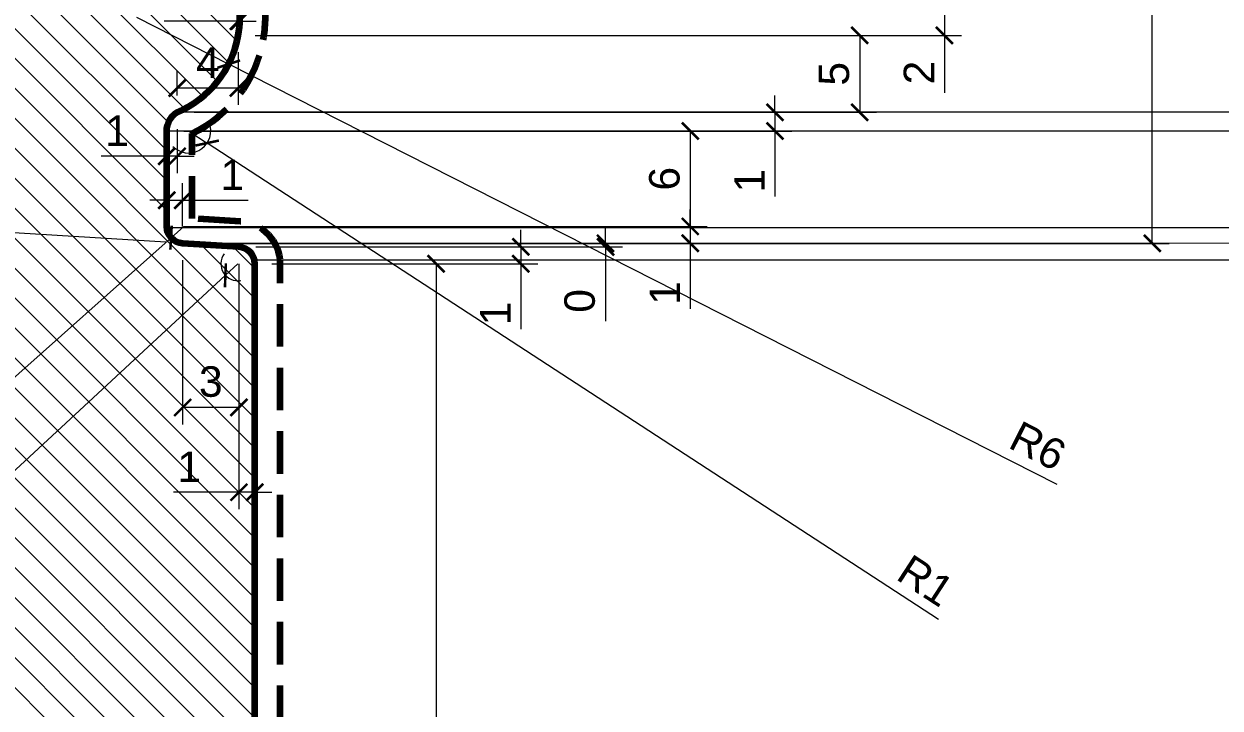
# Model space of a CAD drawing. Header units: inches. Extents: x -1 to 299, y 4775 to 4975.
# Drawn here: x 100 to 170.6, y 4896.9 to 4937.3 of the extents above; entities that cross this region are included whole.
import ezdxf

# ---------------------------------------------------------------- set-up
doc = ezdxf.new("R2010")
doc.units = ezdxf.units.IN
doc.header["$MEASUREMENT"] = 0
doc.linetypes.add('HIDDEN', pattern=[0.375, 0.25, -0.125])
doc.layers.add('Outside panel', color=7, linetype='Continuous', lineweight=18, true_color=0x7f5e57)
doc.layers.add('линия 50', color=1, linetype='Continuous', lineweight=140)
doc.layers.add('размеры в модели', color=7, linetype='Continuous')
doc.styles.get("Standard").update_dxf_attribs({"font": 'arial.ttf'})
doc.dimstyles.new('M_1', dxfattribs={"dimtxt": 1.8, "dimasz": 1, "dimexe": 1, "dimexo": 1, "dimgap": 0.6, "dimtad": 1, "dimdec": 0, "dimdsep": 46, "dimtxsty": 'Standard', "dimblk": 'ARCHTICK', "dimcen": -5, "dimclrd": 7, "dimclre": 7, "dimclrt": 7, "dimadec": 0, "dimazin": 0, "dimtfac": 1, "dimtdec": 0, "dimtmove": 0, "dimatfit": 3, "dimfxl": 1, "dimtolj": 1, "dimtzin": 0, "dimlwd": 5, "dimlwe": 5, "dimarcsym": 0})

# ---------------------------------------------------------------- blocks, each defined once
blk = doc.blocks.new('_ArchTick')
at = {"color": 0, "linetype": 'ByBlock', "const_width": 0.15}
blk.add_lwpolyline([(-0.5, -0.5), (0.5, 0.5)], dxfattribs=at)
blk = doc.blocks.new('*D53')
at = {"color": 7, "lineweight": 5, "ltscale": 1000, "transparency": 16777216}
for p, q in [((96.596, 4961.025), (167.561, 4961.025)), ((166.561, 4924.367), (166.561, 4961.025)), ((110.338, 4924.367), (167.561, 4924.367))]:
    blk.add_line(p, q, dxfattribs=at)
at = {"layer": 'Defpoints', "color": 0, "ltscale": 1000, "transparency": 16777216}
for p in [(95.596, 4961.025), (166.561, 4961.025), (109.338, 4924.367)]:
    blk.add_point(p, dxfattribs=at)
at = {"color": 7, "lineweight": 5, "ltscale": 1000, "transparency": 16777216}
for p, rotation in [((166.561, 4961.025), 90), ((166.561, 4924.367), 270)]:
    blk.add_blockref('_ArchTick', p, dxfattribs=dict(at, rotation=rotation))
at = {"color": 7, "ltscale": 1000, "transparency": 16777216, "insert": (165.041, 4942.696), "char_height": 1.8, "attachment_point": 5, "rotation": 90}
blk.add_mtext('\\A1;37', dxfattribs=at)
blk = doc.blocks.new('*D50')
at = {"layer": 'Defpoints', "color": 0, "ltscale": 1000, "transparency": 16777216}
for p in [(95.596, 4961.025), (75.596, 4796.025), (108.596, 4796.025)]:
    blk.add_point(p, dxfattribs=at)
at = {"layer": 'размеры в модели', "color": 7, "lineweight": 5, "ltscale": 1000, "transparency": 16777216}
for p, q in [((94.596, 4961.025), (74.596, 4961.025)), ((75.596, 4961.025), (75.596, 4796.025)), ((107.596, 4796.025), (74.596, 4796.025))]:
    blk.add_line(p, q, dxfattribs=at)
for p, rotation in [((75.596, 4961.025), 90), ((75.596, 4796.025), 270)]:
    blk.add_blockref('_ArchTick', p, dxfattribs=dict(at, rotation=rotation))
at = {"layer": 'размеры в модели', "color": 7, "ltscale": 1000, "transparency": 16777216, "insert": (74.077, 4878.525), "char_height": 1.8, "attachment_point": 5, "rotation": 90}
blk.add_mtext('\\A1;165', dxfattribs=at)
blk = doc.blocks.new('*D43')
at = {"layer": 'Defpoints', "color": 0, "ltscale": 1000, "transparency": 16777216}
for p in [(109.338, 4924.367), (112.659, 4924.159), (113.596, 4923.161), (71.605, 4902.136), (113.596, 4796.025)]:
    blk.add_point(p, dxfattribs=at)
at = {"layer": 'размеры в модели', "color": 7, "lineweight": 5, "ltscale": 1000, "transparency": 16777216}
blk.add_line((108.34, 4924.429), (65.302, 4927.124), dxfattribs=at)
blk.add_arc((113.596, 4924.1), 47.389, 176.41728, 270, dxfattribs=at)
at = {"layer": 'размеры в модели', "color": 7, "lineweight": 5, "ltscale": 1000, "transparency": 16777216, "rotation": 86.41728462077985}
blk.add_blockref('_ArchTick', (66.3, 4927.061), dxfattribs=at)
at = {"layer": 'размеры в модели', "color": 7, "lineweight": 5, "ltscale": 1000, "transparency": 16777216}
blk.add_blockref('_ArchTick', (113.596, 4876.711), dxfattribs=at)
at = {"layer": 'размеры в модели', "color": 7, "ltscale": 1000, "transparency": 16777216, "insert": (89.838, 4884.862), "char_height": 1.8, "attachment_point": 5, "rotation": 328.80576}
blk.add_mtext('\\A1;94°', dxfattribs=at)
blk = doc.blocks.new('*D42')
at = {"layer": 'Defpoints', "color": 0, "ltscale": 1000, "transparency": 16777216}
for p in [(112.596, 4923.161), (111.862, 4922.481)]:
    blk.add_point(p, dxfattribs=at)
at = {"layer": 'размеры в модели', "color": 7, "lineweight": 5, "ltscale": 1000, "transparency": 16777216}
for p in [(112.596, 4923.161), (88.211, 4900.586)]:
    blk.add_line(p, (111.862, 4922.481), dxfattribs=at)
blk.add_arc((112.596, 4923.161), 1, 143.71306, 280.08804, dxfattribs=at)
at = {"layer": 'размеры в модели', "color": 7, "lineweight": 5, "ltscale": 1000, "transparency": 16777216, "rotation": 42.79226035074953}
blk.add_blockref('_ArchTick', (111.862, 4922.481), dxfattribs=at)
at = {"layer": 'размеры в модели', "color": 7, "ltscale": 1000, "transparency": 16777216, "insert": (88.568, 4902.965), "char_height": 1.8, "attachment_point": 5, "rotation": 42.79226}
blk.add_mtext('\\A1;R1', dxfattribs=at)
blk = doc.blocks.new('*D41')
at = {"layer": 'Defpoints', "color": 0, "ltscale": 1000, "transparency": 16777216}
for p in [(109.401, 4925.365), (108.654, 4924.699)]:
    blk.add_point(p, dxfattribs=at)
at = {"layer": 'размеры в модели', "color": 7, "lineweight": 5, "ltscale": 1000, "transparency": 16777216}
for p in [(109.401, 4925.365), (88.184, 4906.455)]:
    blk.add_line(p, (108.654, 4924.699), dxfattribs=at)
at = {"layer": 'размеры в модели', "color": 7, "lineweight": 5, "ltscale": 1000, "transparency": 16777216, "rotation": 41.70983401940276}
blk.add_blockref('_ArchTick', (108.654, 4924.699), dxfattribs=at)
at = {"layer": 'размеры в модели', "color": 7, "ltscale": 1000, "transparency": 16777216, "insert": (88.586, 4908.826), "char_height": 1.8, "attachment_point": 5, "rotation": 41.70983}
blk.add_mtext('\\A1;R1', dxfattribs=at)
blk = doc.blocks.new('*D40')
at = {"layer": 'Defpoints', "color": 0, "ltscale": 1000, "transparency": 16777216}
for p in [(109.699, 4930.994), (110.786, 4930.286)]:
    blk.add_point(p, dxfattribs=at)
at = {"layer": 'размеры в модели', "color": 7, "lineweight": 5, "ltscale": 1000, "transparency": 16777216}
for p in [(109.699, 4930.994), (153.949, 4902.18)]:
    blk.add_line(p, (110.786, 4930.286), dxfattribs=at)
blk.add_arc((109.699, 4930.994), 1.298, 224.14646, 11.07585, dxfattribs=at)
at = {"layer": 'размеры в модели', "color": 7, "lineweight": 5, "ltscale": 1000, "transparency": 16777216, "rotation": 146.9293922789796}
blk.add_blockref('_ArchTick', (110.786, 4930.286), dxfattribs=at)
at = {"layer": 'размеры в модели', "color": 7, "ltscale": 1000, "transparency": 16777216, "insert": (153.196, 4904.464), "char_height": 1.8, "attachment_point": 5, "rotation": 326.92939}
blk.add_mtext('\\A1;R1', dxfattribs=at)
blk = doc.blocks.new('*D38')
at = {"layer": 'Defpoints', "color": 0, "ltscale": 1000, "transparency": 16777216}
for p in [(106.617, 4937.706), (112.056, 4934.946)]:
    blk.add_point(p, dxfattribs=at)
at = {"layer": 'размеры в модели', "color": 7, "lineweight": 5, "ltscale": 1000, "transparency": 16777216}
for p in [(106.617, 4937.706), (160.952, 4910.128)]:
    blk.add_line(p, (112.056, 4934.946), dxfattribs=at)
at = {"layer": 'размеры в модели', "color": 7, "lineweight": 5, "ltscale": 1000, "transparency": 16777216, "rotation": 153.0899228713941}
blk.add_blockref('_ArchTick', (112.056, 4934.946), dxfattribs=at)
at = {"layer": 'размеры в модели', "color": 7, "ltscale": 1000, "transparency": 16777216, "insert": (159.811, 4912.411), "char_height": 1.8, "attachment_point": 5, "rotation": 333.08992}
blk.add_mtext('\\A1;R6', dxfattribs=at)
blk = doc.blocks.new('*D32')
at = {"layer": 'Defpoints', "color": 0, "ltscale": 1000, "transparency": 16777216}
for p in [(112.659, 4924.159), (113.596, 4923.161), (112.659, 4909.68)]:
    blk.add_point(p, dxfattribs=at)
at = {"layer": 'размеры в модели', "color": 7, "lineweight": 5, "ltscale": 1000, "transparency": 16777216}
for p, q in [((112.659, 4923.159), (112.659, 4908.68)), ((113.596, 4922.161), (113.596, 4908.68)), ((112.659, 4909.68), (108.796, 4909.68)), ((113.596, 4909.68), (112.659, 4909.68)), ((113.596, 4909.68), (114.596, 4909.68))]:
    blk.add_line(p, q, dxfattribs=at)
blk.add_blockref('_ArchTick', (112.659, 4909.68), dxfattribs=at)
at = {"layer": 'размеры в модели', "color": 7, "lineweight": 5, "ltscale": 1000, "transparency": 16777216, "rotation": 180}
blk.add_blockref('_ArchTick', (113.596, 4909.68), dxfattribs=at)
at = {"layer": 'размеры в модели', "color": 7, "ltscale": 1000, "transparency": 16777216, "insert": (109.727, 4911.184), "char_height": 1.8, "attachment_point": 5}
blk.add_mtext('\\A1;1', dxfattribs=at)
blk = doc.blocks.new('*D31')
at = {"layer": 'Defpoints', "color": 0, "ltscale": 1000, "transparency": 16777216}
for p in [(109.338, 4924.367), (112.659, 4924.159), (109.338, 4914.68)]:
    blk.add_point(p, dxfattribs=at)
at = {"layer": 'размеры в модели', "color": 7, "lineweight": 5, "ltscale": 1000, "transparency": 16777216}
for p, q in [((109.338, 4923.367), (109.338, 4913.68)), ((112.659, 4923.159), (112.659, 4913.68)), ((112.659, 4914.68), (109.338, 4914.68))]:
    blk.add_line(p, q, dxfattribs=at)
at = {"layer": 'размеры в модели', "color": 7, "lineweight": 5, "ltscale": 1000, "transparency": 16777216, "rotation": 180}
blk.add_blockref('_ArchTick', (109.338, 4914.68), dxfattribs=at)
at = {"layer": 'размеры в модели', "color": 7, "lineweight": 5, "ltscale": 1000, "transparency": 16777216}
blk.add_blockref('_ArchTick', (112.659, 4914.68), dxfattribs=at)
at = {"layer": 'размеры в модели', "color": 7, "ltscale": 1000, "transparency": 16777216, "insert": (110.999, 4916.2), "char_height": 1.8, "attachment_point": 5}
blk.add_mtext('\\A1;3', dxfattribs=at)
blk = doc.blocks.new('*D30')
at = {"layer": 'Defpoints', "color": 0, "ltscale": 1000, "transparency": 16777216}
for p in [(109.338, 4926.911), (108.401, 4925.365), (109.338, 4924.367)]:
    blk.add_point(p, dxfattribs=at)
at = {"layer": 'размеры в модели', "color": 7, "lineweight": 5, "ltscale": 1000, "transparency": 16777216}
for p, q in [((108.401, 4926.365), (108.401, 4927.911)), ((109.338, 4925.367), (109.338, 4927.911)), ((108.401, 4926.911), (107.401, 4926.911)), ((108.401, 4926.911), (109.338, 4926.911)), ((109.338, 4926.911), (113.202, 4926.911))]:
    blk.add_line(p, q, dxfattribs=at)
blk.add_blockref('_ArchTick', (108.401, 4926.911), dxfattribs=at)
at = {"layer": 'размеры в модели', "color": 7, "lineweight": 5, "ltscale": 1000, "transparency": 16777216, "rotation": 180}
blk.add_blockref('_ArchTick', (109.338, 4926.911), dxfattribs=at)
at = {"layer": 'размеры в модели', "color": 7, "ltscale": 1000, "transparency": 16777216, "insert": (112.27, 4928.415), "char_height": 1.8, "attachment_point": 5}
blk.add_mtext('\\A1;1', dxfattribs=at)
blk = doc.blocks.new('*D29')
at = {"layer": 'Defpoints', "color": 0, "ltscale": 1000, "transparency": 16777216}
for p in [(109.02, 4932.1), (108.401, 4930.994), (108.401, 4929.509)]:
    blk.add_point(p, dxfattribs=at)
at = {"layer": 'размеры в модели', "color": 7, "lineweight": 5, "ltscale": 1000, "transparency": 16777216}
for p, q in [((109.02, 4931.1), (109.02, 4928.509)), ((108.401, 4929.994), (108.401, 4928.509)), ((108.401, 4929.509), (104.538, 4929.509)), ((109.02, 4929.509), (108.401, 4929.509)), ((109.02, 4929.509), (110.02, 4929.509))]:
    blk.add_line(p, q, dxfattribs=at)
blk.add_blockref('_ArchTick', (108.401, 4929.509), dxfattribs=at)
at = {"layer": 'размеры в модели', "color": 7, "lineweight": 5, "ltscale": 1000, "transparency": 16777216, "rotation": 180}
blk.add_blockref('_ArchTick', (109.02, 4929.509), dxfattribs=at)
at = {"layer": 'размеры в модели', "color": 7, "ltscale": 1000, "transparency": 16777216, "insert": (105.469, 4931.013), "char_height": 1.8, "attachment_point": 5}
blk.add_mtext('\\A1;1', dxfattribs=at)
blk = doc.blocks.new('*D28')
at = {"layer": 'Defpoints', "color": 0, "ltscale": 1000, "transparency": 16777216}
for p in [(112.623, 4936.642), (109.02, 4933.533), (109.02, 4932.1)]:
    blk.add_point(p, dxfattribs=at)
at = {"layer": 'размеры в модели', "color": 7, "lineweight": 5, "ltscale": 1000, "transparency": 16777216}
for p, q in [((112.623, 4935.642), (112.623, 4932.533)), ((109.02, 4933.1), (109.02, 4934.533)), ((112.623, 4933.533), (109.02, 4933.533))]:
    blk.add_line(p, q, dxfattribs=at)
at = {"layer": 'размеры в модели', "color": 7, "lineweight": 5, "ltscale": 1000, "transparency": 16777216, "rotation": 180}
blk.add_blockref('_ArchTick', (109.02, 4933.533), dxfattribs=at)
at = {"layer": 'размеры в модели', "color": 7, "lineweight": 5, "ltscale": 1000, "transparency": 16777216}
blk.add_blockref('_ArchTick', (112.623, 4933.533), dxfattribs=at)
at = {"layer": 'размеры в модели', "color": 7, "ltscale": 1000, "transparency": 16777216, "insert": (110.821, 4935.033), "char_height": 1.8, "attachment_point": 5}
blk.add_mtext('\\A1;4', dxfattribs=at)
blk = doc.blocks.new('*D27')
at = {"layer": 'Defpoints', "color": 0, "ltscale": 1000, "transparency": 16777216}
for p in [(112.673, 4938.572), (112.623, 4937.476), (112.623, 4936.642)]:
    blk.add_point(p, dxfattribs=at)
at = {"layer": 'размеры в модели', "color": 7, "lineweight": 5, "ltscale": 1000, "transparency": 16777216}
for p, q in [((112.623, 4937.642), (112.623, 4938.476)), ((112.623, 4937.476), (108.249, 4937.476)), ((112.673, 4937.476), (112.623, 4937.476)), ((112.673, 4937.572), (112.673, 4936.476)), ((112.673, 4937.476), (113.673, 4937.476))]:
    blk.add_line(p, q, dxfattribs=at)
blk.add_blockref('_ArchTick', (112.623, 4937.476), dxfattribs=at)
at = {"layer": 'размеры в модели', "color": 7, "lineweight": 5, "ltscale": 1000, "transparency": 16777216, "rotation": 180}
blk.add_blockref('_ArchTick', (112.673, 4937.476), dxfattribs=at)
at = {"layer": 'размеры в модели', "color": 7, "ltscale": 1000, "transparency": 16777216, "insert": (109.436, 4938.995), "char_height": 1.8, "attachment_point": 5}
blk.add_mtext('\\A1;0', dxfattribs=at)
blk = doc.blocks.new('*D18')
at = {"layer": 'Defpoints', "color": 0, "ltscale": 1000, "transparency": 16777216}
for p in [(112.659, 4924.159), (113.596, 4923.161), (129.294, 4923.161)]:
    blk.add_point(p, dxfattribs=at)
at = {"layer": 'размеры в модели', "color": 7, "lineweight": 5, "ltscale": 1000, "transparency": 16777216}
for p, q in [((129.294, 4924.159), (129.294, 4925.159)), ((113.659, 4924.159), (130.294, 4924.159)), ((129.294, 4924.159), (129.294, 4923.161)), ((114.596, 4923.161), (130.294, 4923.161)), ((129.294, 4923.161), (129.294, 4919.298))]:
    blk.add_line(p, q, dxfattribs=at)
for p, rotation in [((129.294, 4924.159), 270), ((129.294, 4923.161), 90)]:
    blk.add_blockref('_ArchTick', p, dxfattribs=dict(at, rotation=rotation))
at = {"layer": 'размеры в модели', "color": 7, "ltscale": 1000, "transparency": 16777216, "insert": (127.79, 4920.229), "char_height": 1.8, "attachment_point": 5, "rotation": 90}
blk.add_mtext('\\A1;1', dxfattribs=at)
blk = doc.blocks.new('*D17')
at = {"layer": 'Defpoints', "color": 0, "ltscale": 1000, "transparency": 16777216}
for p in [(109.338, 4924.367), (112.659, 4924.159), (134.294, 4924.159)]:
    blk.add_point(p, dxfattribs=at)
at = {"layer": 'размеры в модели', "color": 7, "lineweight": 5, "ltscale": 1000, "transparency": 16777216}
for p, q in [((134.294, 4924.367), (134.294, 4925.367)), ((110.338, 4924.367), (135.294, 4924.367)), ((134.294, 4924.367), (134.294, 4924.159)), ((113.659, 4924.159), (135.294, 4924.159)), ((134.294, 4924.159), (134.294, 4919.785))]:
    blk.add_line(p, q, dxfattribs=at)
for p, rotation in [((134.294, 4924.367), 270), ((134.294, 4924.159), 90)]:
    blk.add_blockref('_ArchTick', p, dxfattribs=dict(at, rotation=rotation))
at = {"layer": 'размеры в модели', "color": 7, "ltscale": 1000, "transparency": 16777216, "insert": (132.775, 4920.972), "char_height": 1.8, "attachment_point": 5, "rotation": 90}
blk.add_mtext('\\A1;0', dxfattribs=at)
blk = doc.blocks.new('*D16')
at = {"layer": 'Defpoints', "color": 0, "ltscale": 1000, "transparency": 16777216}
for p in [(108.401, 4925.365), (109.338, 4924.367), (139.294, 4924.367)]:
    blk.add_point(p, dxfattribs=at)
at = {"layer": 'размеры в модели', "color": 7, "lineweight": 5, "ltscale": 1000, "transparency": 16777216}
for p, q in [((139.294, 4925.365), (139.294, 4926.365)), ((109.401, 4925.365), (140.294, 4925.365)), ((139.294, 4925.365), (139.294, 4924.367)), ((110.338, 4924.367), (140.294, 4924.367)), ((139.294, 4924.367), (139.294, 4920.503))]:
    blk.add_line(p, q, dxfattribs=at)
for p, rotation in [((139.294, 4925.365), 270), ((139.294, 4924.367), 90)]:
    blk.add_blockref('_ArchTick', p, dxfattribs=dict(at, rotation=rotation))
at = {"layer": 'размеры в модели', "color": 7, "ltscale": 1000, "transparency": 16777216, "insert": (137.79, 4921.435), "char_height": 1.8, "attachment_point": 5, "rotation": 90}
blk.add_mtext('\\A1;1', dxfattribs=at)
blk = doc.blocks.new('*D15')
at = {"layer": 'Defpoints', "color": 0, "ltscale": 1000, "transparency": 16777216}
for p in [(108.401, 4930.994), (108.401, 4925.365), (139.294, 4925.365)]:
    blk.add_point(p, dxfattribs=at)
at = {"layer": 'размеры в модели', "color": 7, "lineweight": 5, "ltscale": 1000, "transparency": 16777216}
for p, q in [((109.401, 4930.994), (140.294, 4930.994)), ((139.294, 4930.994), (139.294, 4925.365)), ((109.401, 4925.365), (140.294, 4925.365))]:
    blk.add_line(p, q, dxfattribs=at)
for p, rotation in [((139.294, 4930.994), 90), ((139.294, 4925.365), 270)]:
    blk.add_blockref('_ArchTick', p, dxfattribs=dict(at, rotation=rotation))
at = {"layer": 'размеры в модели', "color": 7, "ltscale": 1000, "transparency": 16777216, "insert": (137.775, 4928.179), "char_height": 1.8, "attachment_point": 5, "rotation": 90}
blk.add_mtext('\\A1;6', dxfattribs=at)
blk = doc.blocks.new('*D14')
at = {"layer": 'Defpoints', "color": 0, "ltscale": 1000, "transparency": 16777216}
for p in [(109.02, 4932.1), (108.401, 4930.994), (144.294, 4930.994)]:
    blk.add_point(p, dxfattribs=at)
at = {"layer": 'размеры в модели', "color": 7, "lineweight": 5, "ltscale": 1000, "transparency": 16777216}
for p, q in [((144.294, 4932.1), (144.294, 4933.1)), ((110.02, 4932.1), (145.294, 4932.1)), ((144.294, 4932.1), (144.294, 4930.994)), ((109.401, 4930.994), (145.294, 4930.994)), ((144.294, 4930.994), (144.294, 4927.131))]:
    blk.add_line(p, q, dxfattribs=at)
for p, rotation in [((144.294, 4932.1), 270), ((144.294, 4930.994), 90)]:
    blk.add_blockref('_ArchTick', p, dxfattribs=dict(at, rotation=rotation))
at = {"layer": 'размеры в модели', "color": 7, "ltscale": 1000, "transparency": 16777216, "insert": (142.79, 4928.063), "char_height": 1.8, "attachment_point": 5, "rotation": 90}
blk.add_mtext('\\A1;1', dxfattribs=at)
blk = doc.blocks.new('*D13')
at = {"layer": 'Defpoints', "color": 0, "ltscale": 1000, "transparency": 16777216}
for p in [(112.673, 4938.572), (112.623, 4936.642), (154.294, 4936.642)]:
    blk.add_point(p, dxfattribs=at)
at = {"layer": 'размеры в модели', "color": 7, "lineweight": 5, "ltscale": 1000, "transparency": 16777216}
for p, q in [((113.673, 4938.572), (155.294, 4938.572)), ((154.294, 4938.572), (154.294, 4936.642)), ((113.623, 4936.642), (155.294, 4936.642)), ((154.294, 4936.642), (154.294, 4933.249))]:
    blk.add_line(p, q, dxfattribs=at)
for p, rotation in [((154.294, 4938.572), 90), ((154.294, 4936.642), 270)]:
    blk.add_blockref('_ArchTick', p, dxfattribs=dict(at, rotation=rotation))
at = {"layer": 'размеры в модели', "color": 7, "ltscale": 1000, "transparency": 16777216, "insert": (152.79, 4934.446), "char_height": 1.8, "attachment_point": 5, "rotation": 90}
blk.add_mtext('\\A1;2', dxfattribs=at)
blk = doc.blocks.new('*D12')
at = {"layer": 'Defpoints', "color": 0, "ltscale": 1000, "transparency": 16777216}
for p in [(112.623, 4936.642), (109.02, 4932.1), (149.294, 4932.1)]:
    blk.add_point(p, dxfattribs=at)
at = {"layer": 'размеры в модели', "color": 7, "lineweight": 5, "ltscale": 1000, "transparency": 16777216}
for p, q in [((113.623, 4936.642), (150.294, 4936.642)), ((149.294, 4936.642), (149.294, 4932.1)), ((110.02, 4932.1), (150.294, 4932.1))]:
    blk.add_line(p, q, dxfattribs=at)
for p, rotation in [((149.294, 4936.642), 90), ((149.294, 4932.1), 270)]:
    blk.add_blockref('_ArchTick', p, dxfattribs=dict(at, rotation=rotation))
at = {"layer": 'размеры в модели', "color": 7, "ltscale": 1000, "transparency": 16777216, "insert": (147.779, 4934.371), "char_height": 1.8, "attachment_point": 5, "rotation": 90}
blk.add_mtext('\\A1;5', dxfattribs=at)
blk = doc.blocks.new('*D3')
at = {"layer": 'Defpoints', "color": 0, "ltscale": 1000, "transparency": 16777216}
for p in [(113.596, 4923.161), (113.596, 4796.025), (124.294, 4796.025)]:
    blk.add_point(p, dxfattribs=at)
at = {"layer": 'размеры в модели', "color": 7, "lineweight": 5, "ltscale": 1000, "transparency": 16777216}
for p, q in [((114.596, 4923.161), (125.294, 4923.161)), ((124.294, 4923.161), (124.294, 4796.025)), ((114.596, 4796.025), (125.294, 4796.025))]:
    blk.add_line(p, q, dxfattribs=at)
for p, rotation in [((124.294, 4923.161), 90), ((124.294, 4796.025), 270)]:
    blk.add_blockref('_ArchTick', p, dxfattribs=dict(at, rotation=rotation))
at = {"layer": 'размеры в модели', "color": 7, "ltscale": 1000, "transparency": 16777216, "insert": (122.79, 4859.593), "char_height": 1.8, "attachment_point": 5, "rotation": 90}
blk.add_mtext('\\A1;127', dxfattribs=at)

msp = doc.modelspace()

# ---------------------------------------------------------------- hatches: boundary and pattern name
at = {"layer": 'Outside panel', "ltscale": 1000}
h = msp.add_hatch(dxfattribs=at)
h.set_pattern_fill('ANSI31', color=256, scale=10, angle=90)
h.set_pattern_definition([(135, (-310196.3167, 98320.7179), (-0.8838834765, -0.8838834765), [])])
edge = h.paths.add_edge_path()
edge.add_line((108.596, 4796.025), (113.596, 4796.025))
edge.add_line((113.596, 4796.025), (113.596, 4923.161))
edge.add_arc((112.596, 4923.161), 1, 360, 446.41728)
edge.add_line((112.659, 4924.159), (109.338, 4924.367))
edge.add_arc((109.401, 4925.365), 1, 180, 266.41728, ccw=False)
edge.add_line((108.401, 4925.365), (108.401, 4930.994))
edge.add_arc((109.699, 4930.994), 1.298, 481.51862, 540, ccw=False)
edge.add_arc((106.617, 4937.706), 6.099, 293.20692, 349.94874)
edge.add_arc((106.225, 4937.776), 6.498, 349.94874, 367.04087)
edge.add_arc((103.472, 4937.436), 9.271, 367.04087, 393.80493)
edge.add_arc((510.864, 5210.212), 481.01, 213.22322, 213.80493, ccw=False)
edge.add_arc((115.686, 4951.386), 8.615, 185.31075, 213.22322, ccw=False)
edge.add_arc((102.994, 4953.796), 5.216, 322.05803, 384.97276)
edge.add_arc((105.171, 4954.809), 2.815, 384.97276, 427.10646)
edge.add_arc((106.725, 4958.491), 1.181, 171.0237, 247.10646, ccw=False)
edge.add_line((105.559, 4958.675), (105.559, 4960.025))
edge.add_arc((104.559, 4960.025), 1, 360, 450)
edge.add_line((104.559, 4961.025), (95.596, 4961.025))
edge.add_line((95.596, 4961.025), (95.596, 4892.025))
edge.add_line((95.596, 4892.025), (102.096, 4892.025))
edge.add_line((102.096, 4892.025), (102.096, 4846.025))
edge.add_line((102.096, 4846.025), (95.596, 4846.025))
edge.add_line((95.596, 4846.025), (95.596, 4809.025))
edge.add_line((95.596, 4809.025), (108.596, 4796.025))

# ---------------------------------------------------------------- linework, layer by layer
at = {"color": 7, "lineweight": 15, "ltscale": 1000}
for p, q in [((228.403, 4932.1, 0), (109.003, 4932.103, 0)), ((227.783, 4930.994, 0), (108.384, 4930.996, 0)), ((227.787, 4925.28, 0), (108.387, 4925.282, 0)), ((228.721, 4924.367, 0), (109.321, 4924.369, 0)), ((232.954, 4923.382, 0), (113.554, 4923.384, 0))]:
    msp.add_line(p, q, dxfattribs=at)
at = {"layer": 'линия 50', "color": 1, "linetype": 'HIDDEN', "ltscale": 10, "true_color": 0xff0909, "elevation": 0}
msp.add_lwpolyline([(115.096, 4794.525), (115.096, 4923.161, 0.396015), (112.752, 4925.656), (109.901, 4925.834), (109.901, 4930.853, 0.241668), (114.099, 4936.38, 0.074717), (114.162, 4938.756, 0.117314), (112.422, 4943.429, -0.002538), (109.734, 4947.488, -0.103632), (108.67, 4950.205, 0.255346), (109.083, 4956.631, 0.172176), (107.059, 4958.69), (107.059, 4960.025, 0.414214), (104.559, 4962.525), (94.096, 4962.525)], format="xyb", dxfattribs=at)
at = {"layer": 'линия 50', "color": 7, "elevation": 0}
msp.add_lwpolyline([(108.596, 4796.025), (113.596, 4796.025), (113.596, 4923.161, 0.396015), (112.659, 4924.159), (109.338, 4924.367, -0.396015), (108.401, 4925.365), (108.401, 4930.994, -0.26086), (109.02, 4932.1, 0.252769), (112.623, 4936.642, 0.074717), (112.673, 4938.572, 0.117314), (111.176, 4942.594, -0.002538), (108.479, 4946.666, -0.122397), (107.108, 4950.589, 0.281628), (107.723, 4955.998, 0.185943), (106.266, 4957.403, -0.344732), (105.559, 4958.675), (105.559, 4960.025, 0.414214), (104.559, 4961.025), (95.596, 4961.025), (95.596, 4892.025), (102.096, 4892.025), (102.096, 4846.025), (95.596, 4846.025), (95.596, 4809.025)], format="xyb", close=True, dxfattribs=at)

# ---------------------------------------------------------------- dimensions: what is measured, and where the dimension line sits
at = {"color": 5, "ltscale": 1000}
dim = msp.add_linear_dim(base=(166.561, 4961.025, 0), p1=(109.338, 4924.367, 0), p2=(95.596, 4961.025, 0), angle=90, dimstyle='M_1', dxfattribs=at)
dim.commit()
dim.dimension.update_dxf_attribs({"geometry": '*D53', "text_midpoint": (165.041, 4942.696, 0)})
at = {"layer": 'размеры в модели', "color": 5, "ltscale": 1000}
for base, p1, p2, angle, picture, middle in [((75.596, 4796.025, 0), (95.596, 4961.025, 0), (108.596, 4796.025, 0), 90, '*D50', (74.077, 4878.525, 0)), ((112.623, 4937.476, 0), (112.673, 4938.572, 0), (112.623, 4936.642, 0), 180, '*D27', (109.436, 4938.995, 0)), ((154.294, 4936.642, 0), (112.673, 4938.572, 0), (112.623, 4936.642, 0), 90, '*D13', (152.79, 4934.446, 0)), ((149.294, 4932.1, 0), (112.623, 4936.642, 0), (109.02, 4932.1, 0), 90, '*D12', (147.779, 4934.371, 0)), ((109.02, 4933.533, 0), (112.623, 4936.642, 0), (109.02, 4932.1, 0), 180, '*D28', (110.821, 4935.033, 0)), ((144.294, 4930.994, 0), (109.02, 4932.1, 0), (108.401, 4930.994, 0), 90, '*D14', (142.79, 4928.063, 0)), ((108.401, 4929.509, 0), (109.02, 4932.1, 0), (108.401, 4930.994, 0), 180, '*D29', (105.469, 4931.013, 0)), ((139.294, 4925.365, 0), (108.401, 4930.994, 0), (108.401, 4925.365, 0), 90, '*D15', (137.775, 4928.179, 0)), ((109.338, 4926.911, 0), (108.401, 4925.365, 0), (109.338, 4924.367, 0), 180, '*D30', (112.27, 4928.415, 0)), ((139.294, 4924.367, 0), (108.401, 4925.365, 0), (109.338, 4924.367, 0), 90, '*D16', (137.79, 4921.435, 0)), ((134.294, 4924.159, 0), (109.338, 4924.367, 0), (112.659, 4924.159, 0), 90, '*D17', (132.775, 4920.972, 0)), ((129.294, 4923.161, 0), (112.659, 4924.159, 0), (113.596, 4923.161, 0), 90, '*D18', (127.79, 4920.229, 0)), ((109.338, 4914.68, 0), (112.659, 4924.159, 0), (109.338, 4924.367, 0), 180, '*D31', (110.999, 4916.2, 0)), ((124.294, 4796.025, 0), (113.596, 4923.161, 0), (113.596, 4796.025, 0), 90, '*D3', (122.79, 4859.593, 0))]:
    dim = msp.add_linear_dim(base=base, p1=p1, p2=p2, angle=angle, dimstyle='M_1', dxfattribs=at)
    dim.commit()
    dim.dimension.update_dxf_attribs({"geometry": picture, "text_midpoint": middle})
for center, mpoint, picture, middle in [((106.617, 4937.706, 0), (112.056, 4934.946, 0), '*D38', (159.124, 4911.056, 0)), ((109.699, 4930.994, 0), (110.786, 4930.286, 0), '*D40', (152.376, 4903.204, 0)), ((109.401, 4925.365, 0), (108.654, 4924.699, 0), '*D41', (89.586, 4907.704, 0)), ((112.596, 4923.161, 0), (111.862, 4922.481, 0), '*D42', (89.589, 4901.861, 0))]:
    dim = msp.add_radius_dim(center=center, mpoint=mpoint, dimstyle='M_1', dxfattribs=at)
    dim.commit()
    dim.dimension.update_dxf_attribs({"geometry": picture, "text_midpoint": middle, "dimtype": 132})
dim = msp.add_angular_dim_2l(base=(71.605, 4902.136), line1=((113.596, 4796.025, 0), (113.596, 4923.161, 0)), line2=((112.659, 4924.159, 0), (109.338, 4924.367, 0)), dimstyle='M_1', dxfattribs=at)
dim.commit()
dim.dimension.update_dxf_attribs({"geometry": '*D43', "text_midpoint": (89.052, 4883.563, 0), "dimtype": 130})
dim = msp.add_linear_dim(base=(112.659, 4909.68, 0), p1=(113.596, 4923.161, 0), p2=(112.659, 4924.159, 0), dimstyle='M_1', dxfattribs=at)
dim.commit()
dim.dimension.update_dxf_attribs({"geometry": '*D32', "text_midpoint": (109.727, 4911.184, 0)})

doc.saveas('drawing.dxf')
